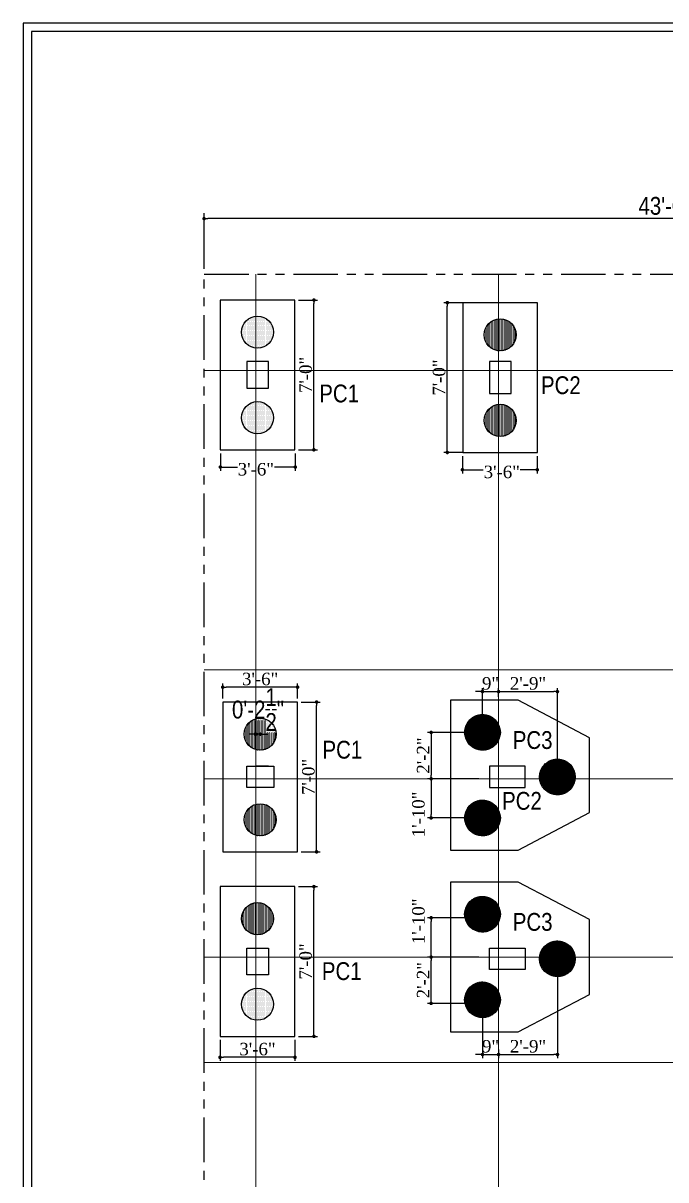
# Model space of a CAD drawing. Header units: inches. Extents: x -159432 to -126829, y -44881 to -40109.
# Drawn here: x -149940 to -149580, y -42296 to -41647 of the extents above; entities that cross this region are included whole.
import ezdxf

# ---------------------------------------------------------------- set-up
doc = ezdxf.new("R2010")
doc.units = ezdxf.units.IN
doc.header["$LTSCALE"] = 10
doc.header["$MEASUREMENT"] = 0
doc.header["$PDMODE"] = 34
for name, pattern in [('HIDDEN', [0.375, 0.25, -0.125]), ('PHANTOMX2', [5, 2.5, -0.5, 0.5, -0.5, 0.5, -0.5]), ('Solid', [0])]:
    doc.linetypes.add(name, pattern=pattern)
doc.layers.get('0').update_dxf_attribs({"color": 140, "lineweight": 25})
doc.layers.get('Defpoints').update_dxf_attribs({"lineweight": 25})
for name, color, linetype, lineweight in [('BOUNDERY', 32, 'PHANTOMX2', 25), ('COLUM', 10, 'Continuous', 25), ('DIM', 6, 'Continuous', 25), ('H', 8, 'Continuous', 15), ('hatch', 141, 'Continuous', 30), ('Layout3', 222, 'HIDDEN', 30), ('line', 134, 'Continuous', 30), ('PILE CAP', 7, 'Continuous', 30), ('wall', 7, 'Continuous', 25)]:
    doc.layers.add(name, color=color, linetype=linetype, lineweight=lineweight)
doc.styles.add('Arial Narrow', font='ARIALN.TTF', dxfattribs={"height": 8})
doc.styles.add('arn', font='ARIALN.TTF')
doc.styles.add('SWISS', font='times.ttf')
doc.dimstyles.new('DIM', dxfattribs={"dimtxt": 10, "dimasz": 2, "dimexe": 3, "dimexo": 3, "dimgap": 2, "dimtad": 1, "dimdec": 1, "dimzin": 1, "dimdsep": 46, "dimlunit": 4, "dimtxsty": 'arn', "dimblk": 'DOT', "dimcen": 0.09, "dimclrd": 256, "dimclre": 256, "dimclrt": 256, "dimaunit": 1, "dimadec": 0, "dimazin": 0, "dimtfac": 1, "dimtdec": 1, "dimtix": 1, "dimtmove": 2, "dimatfit": 3, "dimldrblk": 'OPEN30', "dimfxl": 10, "dimtolj": 1, "dimtzin": 0, "dimlwd": -1, "dimlwe": -1, "dimarcsym": 0})
doc.dimstyles.new('PILE', dxfattribs={"dimtxt": 7, "dimasz": 2, "dimexe": 2, "dimexo": 2, "dimgap": 1, "dimtad": 1, "dimdec": 0, "dimzin": 3, "dimdsep": 46, "dimlunit": 4, "dimtxsty": 'SWISS', "dimblk": 'DOT', "dimcen": 0, "dimdle": 2, "dimclrd": 256, "dimclre": 256, "dimclrt": 256, "dimazin": 1, "dimtfac": 1, "dimtdec": 0, "dimtix": 1, "dimtmove": 2, "dimatfit": 3, "dimldrblk": 'OPEN30', "dimfxl": 2, "dimfrac": 2, "dimtolj": 1, "dimtzin": 0, "dimlwd": -1, "dimlwe": -1, "dimarcsym": 1})

# ---------------------------------------------------------------- blocks, each defined once
blk = doc.blocks.new('_Dot')
at = {"color": 0, "linetype": 'ByBlock', "lineweight": -2}
blk.add_line((-0.5, 0), (-1, 0), dxfattribs=at)
at = {"color": 0, "linetype": 'ByBlock', "const_width": 0.5}
blk.add_lwpolyline([(-0.25, 0, 1), (0.25, 0, 1)], format="xyb", close=True, dxfattribs=at)
blk = doc.blocks.new('*D44')
at = {"layer": 'Defpoints', "color": 0}
for p in [(-149839.06, -41756.67), (-149839.06, -41787.83), (-149323.06, -41787.83)]:
    blk.add_point(p, dxfattribs=at)
at = {"layer": 'DIM'}
for p, q in [((-149839.06, -41784.83), (-149839.06, -41753.67)), ((-149325.06, -41756.67), (-149837.06, -41756.67)), ((-149323.06, -41784.83), (-149323.06, -41753.67))]:
    blk.add_line(p, q, dxfattribs=at)
at = {"layer": 'DIM', "xscale": 2, "yscale": 2, "zscale": 2, "rotation": 180}
blk.add_blockref('_Dot', (-149839.06, -41756.67), dxfattribs=at)
at = {"layer": 'DIM', "xscale": 2, "yscale": 2, "zscale": 2}
blk.add_blockref('_Dot', (-149323.06, -41756.67), dxfattribs=at)
at = {"layer": 'DIM', "insert": (-149581.06, -41749.56), "char_height": 10, "attachment_point": 5, "style": 'arn'}
blk.add_mtext('\\A1;43\'-0"', dxfattribs=at)
blk = doc.blocks.new('_Open30')
at = {"color": 0, "linetype": 'ByBlock', "lineweight": -2}
for p, q in [((-1, 0.27), (0, 0)), ((0, 0), (-1, -0.27)), ((0, 0), (-1, 0))]:
    blk.add_line(p, q, dxfattribs=at)
blk = doc.blocks.new('DOT')
blk.add_line((-0.5, 0), (-1, 0))
at = {"const_width": 0.5}
blk.add_lwpolyline([(-0.25, 0, 1), (0.25, 0, 1)], format="xyb", close=True, dxfattribs=at)
blk = doc.blocks.new('*D50')
at = {"layer": 'Defpoints', "color": 0}
for p in [(-149694.34, -41887.83), (-149652.34, -41887.83), (-149694.34, -41897.54)]:
    blk.add_point(p, dxfattribs=at)
at = {"layer": 'DIM'}
for p, q in [((-149694.34, -41889.83), (-149694.34, -41899.54)), ((-149652.34, -41889.83), (-149652.34, -41899.54)), ((-149692.34, -41897.54), (-149682.63, -41897.54)), ((-149654.34, -41897.54), (-149661.87, -41897.54))]:
    blk.add_line(p, q, dxfattribs=at)
at = {"layer": 'DIM', "xscale": 2, "yscale": 2, "zscale": 2, "rotation": 180}
blk.add_blockref('DOT', (-149694.34, -41897.54), dxfattribs=at)
at = {"layer": 'DIM', "xscale": 2, "yscale": 2, "zscale": 2}
blk.add_blockref('DOT', (-149652.34, -41897.54), dxfattribs=at)
at = {"layer": 'DIM', "insert": (-149672.25, -41898.78), "char_height": 7, "attachment_point": 5, "style": 'SWISS'}
blk.add_mtext('\\A1;3\'-6"', dxfattribs=at)
blk = doc.blocks.new('*D51')
at = {"layer": 'Defpoints', "color": 0}
for p in [(-149702.77, -41803.83), (-149692.16, -41803.83), (-149692.16, -41887.83)]:
    blk.add_point(p, dxfattribs=at)
at = {"layer": 'DIM'}
for p, q in [((-149694.16, -41803.83), (-149704.77, -41803.83)), ((-149702.77, -41885.83), (-149702.77, -41805.83)), ((-149694.16, -41887.83), (-149704.77, -41887.83))]:
    blk.add_line(p, q, dxfattribs=at)
at = {"layer": 'DIM', "xscale": 2, "yscale": 2, "zscale": 2}
for p, rotation in [((-149702.77, -41803.83), 90), ((-149702.77, -41887.83), 270)]:
    blk.add_blockref('DOT', p, dxfattribs=dict(at, rotation=rotation))
at = {"layer": 'DIM', "insert": (-149707.34, -41845.83), "char_height": 7, "attachment_point": 5, "rotation": 90, "style": 'SWISS'}
blk.add_mtext('\\A1;7\'-0"', dxfattribs=at)
blk = doc.blocks.new('*D52')
at = {"layer": 'Defpoints', "color": 0}
for p in [(-149829.97, -41886.33), (-149787.97, -41886.33), (-149787.97, -41896.04)]:
    blk.add_point(p, dxfattribs=at)
at = {"layer": 'DIM'}
for p, q in [((-149829.97, -41888.33), (-149829.97, -41898.04)), ((-149787.97, -41888.33), (-149787.97, -41898.04)), ((-149827.97, -41896.04), (-149820.44, -41896.04)), ((-149789.97, -41896.04), (-149799.68, -41896.04))]:
    blk.add_line(p, q, dxfattribs=at)
at = {"layer": 'DIM', "xscale": 2, "yscale": 2, "zscale": 2, "rotation": 180}
blk.add_blockref('DOT', (-149829.97, -41896.04), dxfattribs=at)
at = {"layer": 'DIM', "xscale": 2, "yscale": 2, "zscale": 2}
blk.add_blockref('DOT', (-149787.97, -41896.04), dxfattribs=at)
at = {"layer": 'DIM', "insert": (-149810.06, -41897.28), "char_height": 7, "attachment_point": 5, "style": 'SWISS'}
blk.add_mtext('\\A1;3\'-6"', dxfattribs=at)
blk = doc.blocks.new('*D53')
at = {"layer": 'Defpoints', "color": 0}
for p in [(-149788.16, -41802.33), (-149777.54, -41802.33), (-149788.16, -41886.33)]:
    blk.add_point(p, dxfattribs=at)
at = {"layer": 'DIM'}
for p, q in [((-149786.16, -41802.33), (-149775.54, -41802.33)), ((-149777.54, -41884.33), (-149777.54, -41804.33)), ((-149786.16, -41886.33), (-149775.54, -41886.33))]:
    blk.add_line(p, q, dxfattribs=at)
at = {"layer": 'DIM', "xscale": 2, "yscale": 2, "zscale": 2}
for p, rotation in [((-149777.54, -41802.33), 90), ((-149777.54, -41886.33), 270)]:
    blk.add_blockref('DOT', p, dxfattribs=dict(at, rotation=rotation))
at = {"layer": 'DIM', "insert": (-149782.11, -41844.33), "char_height": 7, "attachment_point": 5, "rotation": 90, "style": 'SWISS'}
blk.add_mtext('\\A1;7\'-0"', dxfattribs=at)
blk = doc.blocks.new('*D76')
at = {"layer": 'Defpoints', "color": 0}
for p in [(-149786.66, -42027.83), (-149776.04, -42027.83), (-149786.66, -42111.83)]:
    blk.add_point(p, dxfattribs=at)
at = {"layer": 'DIM'}
for p, q in [((-149784.66, -42027.83), (-149774.04, -42027.83)), ((-149776.04, -42109.83), (-149776.04, -42029.83)), ((-149784.66, -42111.83), (-149774.04, -42111.83))]:
    blk.add_line(p, q, dxfattribs=at)
at = {"layer": 'DIM', "xscale": 2, "yscale": 2, "zscale": 2}
for p, rotation in [((-149776.04, -42027.83), 90), ((-149776.04, -42111.83), 270)]:
    blk.add_blockref('DOT', p, dxfattribs=dict(at, rotation=rotation))
at = {"layer": 'DIM', "insert": (-149780.61, -42069.83), "char_height": 7, "attachment_point": 5, "rotation": 90, "style": 'SWISS'}
blk.add_mtext('\\A1;7\'-0"', dxfattribs=at)
blk = doc.blocks.new('*D77')
at = {"layer": 'Defpoints', "color": 0}
for p in [(-149788.16, -42131.33), (-149777.54, -42131.33), (-149788.16, -42215.33)]:
    blk.add_point(p, dxfattribs=at)
at = {"layer": 'DIM'}
for p, q in [((-149786.16, -42131.33), (-149775.54, -42131.33)), ((-149777.54, -42213.33), (-149777.54, -42133.33)), ((-149786.16, -42215.33), (-149775.54, -42215.33))]:
    blk.add_line(p, q, dxfattribs=at)
at = {"layer": 'DIM', "xscale": 2, "yscale": 2, "zscale": 2}
for p, rotation in [((-149777.54, -42131.33), 90), ((-149777.54, -42215.33), 270)]:
    blk.add_blockref('DOT', p, dxfattribs=dict(at, rotation=rotation))
at = {"layer": 'DIM', "insert": (-149782.11, -42173.33), "char_height": 7, "attachment_point": 5, "rotation": 90, "style": 'SWISS'}
blk.add_mtext('\\A1;7\'-0"', dxfattribs=at)
blk = doc.blocks.new('*D78')
at = {"layer": 'Defpoints', "color": 0}
for p in [(-149830.16, -42215.33), (-149788.16, -42215.33), (-149830.16, -42227.07)]:
    blk.add_point(p, dxfattribs=at)
at = {"layer": 'DIM'}
for p, q in [((-149830.16, -42217.33), (-149830.16, -42229.07)), ((-149788.16, -42217.33), (-149788.16, -42229.07)), ((-149790.16, -42227.07), (-149828.16, -42227.07))]:
    blk.add_line(p, q, dxfattribs=at)
at = {"layer": 'DIM', "xscale": 2, "yscale": 2, "zscale": 2, "rotation": 180}
blk.add_blockref('DOT', (-149830.16, -42227.07), dxfattribs=at)
at = {"layer": 'DIM', "xscale": 2, "yscale": 2, "zscale": 2}
blk.add_blockref('DOT', (-149788.16, -42227.07), dxfattribs=at)
at = {"layer": 'DIM', "insert": (-149809.16, -42222.51), "char_height": 7, "attachment_point": 5, "style": 'SWISS'}
blk.add_mtext('\\A1;3\'-6"', dxfattribs=at)
blk = doc.blocks.new('*D79')
at = {"layer": 'Defpoints', "color": 0}
for p in [(-149828.66, -42019.48), (-149828.66, -42027.83), (-149786.66, -42027.83)]:
    blk.add_point(p, dxfattribs=at)
at = {"layer": 'DIM'}
for p, q in [((-149828.66, -42025.83), (-149828.66, -42017.48)), ((-149788.66, -42019.48), (-149826.66, -42019.48)), ((-149786.66, -42025.83), (-149786.66, -42017.48))]:
    blk.add_line(p, q, dxfattribs=at)
at = {"layer": 'DIM', "xscale": 2, "yscale": 2, "zscale": 2, "rotation": 180}
blk.add_blockref('DOT', (-149828.66, -42019.48), dxfattribs=at)
at = {"layer": 'DIM', "xscale": 2, "yscale": 2, "zscale": 2}
blk.add_blockref('DOT', (-149786.66, -42019.48), dxfattribs=at)
at = {"layer": 'DIM', "insert": (-149807.66, -42014.92), "char_height": 7, "attachment_point": 5, "style": 'SWISS'}
blk.add_mtext('\\A1;3\'-6"', dxfattribs=at)
blk = doc.blocks.new('*D497')
at = {"layer": 'Defpoints', "color": 0, "ltscale": 10}
for p in [(-149674.06, -42021.97), (-149674.06, -42026.83), (-149683.06, -42044.83)]:
    blk.add_point(p, dxfattribs=at)
at = {"layer": 'DIM', "ltscale": 10}
for p, q in [((-149685.06, -42021.97), (-149687.06, -42021.97)), ((-149683.06, -42042.83), (-149683.06, -42019.97)), ((-149683.06, -42021.97), (-149674.06, -42021.97)), ((-149674.06, -42024.83), (-149674.06, -42019.97)), ((-149672.06, -42021.97), (-149670.06, -42021.97))]:
    blk.add_line(p, q, dxfattribs=at)
at = {"layer": 'DIM', "ltscale": 10, "xscale": 2, "yscale": 2, "zscale": 2}
blk.add_blockref('_Dot', (-149683.06, -42021.97), dxfattribs=at)
at = {"layer": 'DIM', "ltscale": 10, "xscale": 2, "yscale": 2, "zscale": 2, "rotation": 180}
blk.add_blockref('_Dot', (-149674.06, -42021.97), dxfattribs=at)
at = {"layer": 'DIM', "ltscale": 10, "insert": (-149678.56, -42017.4), "char_height": 7, "attachment_point": 5, "style": 'SWISS'}
blk.add_mtext('\\A1;9"', dxfattribs=at)
blk = doc.blocks.new('*D498')
at = {"layer": 'Defpoints', "color": 0, "ltscale": 10}
for p in [(-149641.06, -42021.97), (-149674.06, -42026.83), (-149641.06, -42069.83)]:
    blk.add_point(p, dxfattribs=at)
at = {"layer": 'DIM', "ltscale": 10}
for p, q in [((-149674.06, -42024.83), (-149674.06, -42019.97)), ((-149672.06, -42021.97), (-149643.06, -42021.97)), ((-149641.06, -42067.83), (-149641.06, -42019.97))]:
    blk.add_line(p, q, dxfattribs=at)
at = {"layer": 'DIM', "ltscale": 10, "xscale": 2, "yscale": 2, "zscale": 2, "rotation": 180}
blk.add_blockref('_Dot', (-149674.06, -42021.97), dxfattribs=at)
at = {"layer": 'DIM', "ltscale": 10, "xscale": 2, "yscale": 2, "zscale": 2}
blk.add_blockref('_Dot', (-149641.06, -42021.97), dxfattribs=at)
at = {"layer": 'DIM', "ltscale": 10, "insert": (-149657.56, -42017.4), "char_height": 7, "attachment_point": 5, "style": 'SWISS'}
blk.add_mtext('\\A1;2\'-9"', dxfattribs=at)
blk = doc.blocks.new('*D499')
at = {"layer": 'Defpoints', "color": 0, "ltscale": 10}
for p in [(-149683.06, -42044.83), (-149711.84, -42070.83), (-149683.06, -42070.83)]:
    blk.add_point(p, dxfattribs=at)
at = {"layer": 'DIM', "ltscale": 10}
for p, q in [((-149685.06, -42044.83), (-149713.84, -42044.83)), ((-149711.84, -42046.83), (-149711.84, -42068.83)), ((-149685.06, -42070.83), (-149713.84, -42070.83))]:
    blk.add_line(p, q, dxfattribs=at)
at = {"layer": 'DIM', "ltscale": 10, "xscale": 2, "yscale": 2, "zscale": 2}
for p, rotation in [((-149711.84, -42044.83), 90), ((-149711.84, -42070.83), 270)]:
    blk.add_blockref('_Dot', p, dxfattribs=dict(at, rotation=rotation))
at = {"layer": 'DIM', "ltscale": 10, "insert": (-149716.34, -42057.83), "char_height": 7, "attachment_point": 5, "rotation": 90, "style": 'SWISS'}
blk.add_mtext('\\A1;2\'-2"', dxfattribs=at)
blk = doc.blocks.new('*D500')
at = {"layer": 'Defpoints', "color": 0, "ltscale": 10}
for p in [(-149683.06, -42070.83), (-149711.84, -42092.83), (-149683.06, -42092.83)]:
    blk.add_point(p, dxfattribs=at)
at = {"layer": 'DIM', "ltscale": 10}
for p, q in [((-149685.06, -42070.83), (-149713.84, -42070.83)), ((-149711.84, -42072.83), (-149711.84, -42090.83)), ((-149685.06, -42092.83), (-149713.84, -42092.83))]:
    blk.add_line(p, q, dxfattribs=at)
at = {"layer": 'DIM', "ltscale": 10, "xscale": 2, "yscale": 2, "zscale": 2}
for p, rotation in [((-149711.84, -42070.83), 90), ((-149711.84, -42092.83), 270)]:
    blk.add_blockref('_Dot', p, dxfattribs=dict(at, rotation=rotation))
at = {"layer": 'DIM', "ltscale": 10, "insert": (-149718.95, -42090.84), "char_height": 7, "attachment_point": 5, "rotation": 90, "style": 'SWISS'}
blk.add_mtext('\\A1;1\'-10"', dxfattribs=at)
blk = doc.blocks.new('*D501')
at = {"layer": 'Defpoints', "color": 0, "ltscale": 10}
for p in [(-149683.06, -42202.65), (-149674.06, -42220.65), (-149674.06, -42225.51)]:
    blk.add_point(p, dxfattribs=at)
at = {"layer": 'DIM', "ltscale": 10}
for p, q in [((-149683.06, -42204.65), (-149683.06, -42227.51)), ((-149674.06, -42222.65), (-149674.06, -42227.51)), ((-149685.06, -42225.51), (-149687.06, -42225.51)), ((-149683.06, -42225.51), (-149674.06, -42225.51)), ((-149672.06, -42225.51), (-149670.06, -42225.51))]:
    blk.add_line(p, q, dxfattribs=at)
at = {"layer": 'DIM', "ltscale": 10, "xscale": 2, "yscale": 2, "zscale": 2}
blk.add_blockref('_Dot', (-149683.06, -42225.51), dxfattribs=at)
at = {"layer": 'DIM', "ltscale": 10, "xscale": 2, "yscale": 2, "zscale": 2, "rotation": 180}
blk.add_blockref('_Dot', (-149674.06, -42225.51), dxfattribs=at)
at = {"layer": 'DIM', "ltscale": 10, "insert": (-149678.56, -42220.94), "char_height": 7, "attachment_point": 5, "style": 'SWISS'}
blk.add_mtext('\\A1;9"', dxfattribs=at)
blk = doc.blocks.new('*D502')
at = {"layer": 'Defpoints', "color": 0, "ltscale": 10}
for p in [(-149641.06, -42177.65), (-149674.06, -42220.65), (-149641.06, -42225.51)]:
    blk.add_point(p, dxfattribs=at)
at = {"layer": 'DIM', "ltscale": 10}
for p, q in [((-149641.06, -42179.65), (-149641.06, -42227.51)), ((-149674.06, -42222.65), (-149674.06, -42227.51)), ((-149672.06, -42225.51), (-149643.06, -42225.51))]:
    blk.add_line(p, q, dxfattribs=at)
at = {"layer": 'DIM', "ltscale": 10, "xscale": 2, "yscale": 2, "zscale": 2, "rotation": 180}
blk.add_blockref('_Dot', (-149674.06, -42225.51), dxfattribs=at)
at = {"layer": 'DIM', "ltscale": 10, "xscale": 2, "yscale": 2, "zscale": 2}
blk.add_blockref('_Dot', (-149641.06, -42225.51), dxfattribs=at)
at = {"layer": 'DIM', "ltscale": 10, "insert": (-149657.56, -42220.94), "char_height": 7, "attachment_point": 5, "style": 'SWISS'}
blk.add_mtext('\\A1;2\'-9"', dxfattribs=at)
blk = doc.blocks.new('*D503')
at = {"layer": 'Defpoints', "color": 0, "ltscale": 10}
for p in [(-149711.84, -42170.83), (-149683.06, -42170.83), (-149683.06, -42196.83)]:
    blk.add_point(p, dxfattribs=at)
at = {"layer": 'DIM', "ltscale": 10}
for p, q in [((-149685.06, -42170.83), (-149713.84, -42170.83)), ((-149711.84, -42194.83), (-149711.84, -42172.83)), ((-149685.06, -42196.83), (-149713.84, -42196.83))]:
    blk.add_line(p, q, dxfattribs=at)
at = {"layer": 'DIM', "ltscale": 10, "xscale": 2, "yscale": 2, "zscale": 2}
for p, rotation in [((-149711.84, -42170.83), 90), ((-149711.84, -42196.83), 270)]:
    blk.add_blockref('_Dot', p, dxfattribs=dict(at, rotation=rotation))
at = {"layer": 'DIM', "ltscale": 10, "insert": (-149716.34, -42183.83), "char_height": 7, "attachment_point": 5, "rotation": 90, "style": 'SWISS'}
blk.add_mtext('\\A1;2\'-2"', dxfattribs=at)
blk = doc.blocks.new('*D504')
at = {"layer": 'Defpoints', "color": 0, "ltscale": 10}
for p in [(-149711.84, -42148.83), (-149683.06, -42148.83), (-149683.06, -42170.83)]:
    blk.add_point(p, dxfattribs=at)
at = {"layer": 'DIM', "ltscale": 10}
for p, q in [((-149685.06, -42148.83), (-149713.84, -42148.83)), ((-149711.84, -42168.83), (-149711.84, -42150.83)), ((-149685.06, -42170.83), (-149713.84, -42170.83))]:
    blk.add_line(p, q, dxfattribs=at)
at = {"layer": 'DIM', "ltscale": 10, "xscale": 2, "yscale": 2, "zscale": 2}
for p, rotation in [((-149711.84, -42148.83), 90), ((-149711.84, -42170.83), 270)]:
    blk.add_blockref('_Dot', p, dxfattribs=dict(at, rotation=rotation))
at = {"layer": 'DIM', "ltscale": 10, "insert": (-149718.95, -42150.81), "char_height": 7, "attachment_point": 5, "rotation": 90, "style": 'SWISS'}
blk.add_mtext('\\A1;1\'-10"', dxfattribs=at)
blk = doc.blocks.new('*D505')
at = {"layer": 'Defpoints', "color": 0}
for p in [(-149810.06, -42045.83), (-149810.06, -42045.83), (-149807.66, -42045.83)]:
    blk.add_point(p, dxfattribs=at)
at = {"layer": 'Layout3'}
for p, q in [((-149812.06, -42045.83), (-149814.06, -42045.83)), ((-149807.66, -42045.83), (-149810.06, -42045.83)), ((-149805.66, -42045.83), (-149803.66, -42045.83))]:
    blk.add_line(p, q, dxfattribs=at)
at = {"layer": 'Layout3', "xscale": 2, "yscale": 2, "zscale": 2}
blk.add_blockref('_Dot', (-149810.06, -42045.83), dxfattribs=at)
at = {"layer": 'Layout3', "xscale": 2, "yscale": 2, "zscale": 2, "rotation": 180}
blk.add_blockref('_Dot', (-149807.66, -42045.83), dxfattribs=at)
at = {"layer": 'Layout3', "insert": (-149808.86, -42032.03), "char_height": 10, "attachment_point": 5, "style": 'arn'}
blk.add_mtext('\\A1;0\'-2{\\H1.000000x;\\S1/2;}"', dxfattribs=at)

msp = doc.modelspace()

# ---------------------------------------------------------------- hatches: boundary and pattern name
at = {"layer": 'DIM'}
h = msp.add_hatch(dxfattribs=at)
h.set_pattern_fill('DOTS', color=256, scale=10, angle=270, style=0)
h.set_pattern_definition([(270, (-59925.6152, 78139.0406), (0.625, -0.3125), [0, -0.625])])
h.paths.add_polyline_path([(-149809.15579, -41811.32783, 1), (-149809.15579, -41829.32783, 1)])
h = msp.add_hatch(dxfattribs=at)
h.set_pattern_fill('DOTS', color=256, scale=10, angle=270, style=0)
h.set_pattern_definition([(270, (-59789.6152, 78137.5406), (0.625, -0.3125), [0, -0.625])])
h.paths.add_polyline_path([(-149673.15579, -41812.82783, 1), (-149673.15579, -41830.82783, 1)])
h = msp.add_hatch(dxfattribs=at)
h.set_pattern_fill('DOTS', color=256, scale=10, angle=270, style=0)
h.set_pattern_definition([(270, (-59925.6152, 78091.0406), (0.625, -0.3125), [0, -0.625])])
h.paths.add_polyline_path([(-149809.15579, -41859.32783, 1), (-149809.15579, -41877.32783, 1)])
h = msp.add_hatch(dxfattribs=at)
h.set_pattern_fill('DOTS', color=256, scale=10, angle=270, style=0)
h.set_pattern_definition([(270, (-59789.6152, 78089.5406), (0.625, -0.3125), [0, -0.625])])
h.paths.add_polyline_path([(-149673.15579, -41860.82783, 1), (-149673.15579, -41878.82783, 1)])
at = {"layer": 'DIM', "ltscale": 10}
h = msp.add_hatch(dxfattribs=at)
h.set_pattern_fill('ANSI31', color=256, style=0)
h.set_pattern_definition([(45, (757.55212, 0), (-0.08838834765, 0.08838834765), [])])
edge = h.paths.add_edge_path()
edge.add_arc((-149641.06129, -42171.82783), 10, 0, 360)
edge = h.paths.add_edge_path()
edge.add_arc((-149683.06129, -42194.82783), 10, 0, 360)
edge = h.paths.add_edge_path()
edge.add_arc((-149683.06129, -42146.82783), 10, 0, 360)
edge = h.paths.add_edge_path()
edge.add_arc((-149641.06129, -42069.82783), 10, 0, 360)
edge = h.paths.add_edge_path()
edge.add_arc((-149683.06129, -42044.82783), 10, 0, 360)
edge = h.paths.add_edge_path()
edge.add_arc((-149683.06129, -42092.82783), 10, 0, 360)
at = {"layer": 'DIM'}
h = msp.add_hatch(dxfattribs=at)
h.set_pattern_fill('DOTS', color=256, scale=10, angle=270, style=0)
h.set_pattern_definition([(270, (-59924.1152, 77913.5406), (0.625, -0.3125), [0, -0.625])])
h.paths.add_polyline_path([(-149807.65579, -42036.82783, 1), (-149807.65579, -42054.82783, 1)])
h = msp.add_hatch(dxfattribs=at)
h.set_pattern_fill('DOTS', color=256, scale=10, angle=270, style=0)
h.set_pattern_definition([(270, (-59924.1152, 77865.5406), (0.625, -0.3125), [0, -0.625])])
h.paths.add_polyline_path([(-149807.65579, -42084.82783, 1), (-149807.65579, -42102.82783, 1)])
h = msp.add_hatch(dxfattribs=at)
h.set_pattern_fill('DOTS', color=256, scale=10, angle=270, style=0)
h.set_pattern_definition([(270, (-59925.6152, 77810.0406), (0.625, -0.3125), [0, -0.625])])
h.paths.add_polyline_path([(-149809.15579, -42140.32783, 1), (-149809.15579, -42158.32783, 1)])
h = msp.add_hatch(dxfattribs=at)
h.set_pattern_fill('DOTS', color=256, scale=10, angle=270, style=0)
h.set_pattern_definition([(270, (-59925.6152, 77762.0406), (0.625, -0.3125), [0, -0.625])])
h.paths.add_polyline_path([(-149809.15579, -42188.32783, 1), (-149809.15579, -42206.32783, 1)])

# ---------------------------------------------------------------- linework, layer by layer
at = {"layer": 'BOUNDERY'}
msp.add_lwpolyline([(-149839.06129, -41787.82783), (-149323.06129, -41787.82783), (-149323.06129, -42435.82783), (-149839.06129, -42435.82783)], close=True, dxfattribs=at)
at = {"layer": 'COLUM'}
for points in [[(-149803.06129, -41851.82783), (-149803.06129, -41836.82783), (-149815.06129, -41836.82783), (-149815.06129, -41851.82783), (-149803.06129, -41851.82783)], [(-149667.06129, -41854.82783), (-149667.06129, -41836.82783), (-149679.06129, -41836.82783), (-149679.06129, -41854.82783), (-149667.06129, -41854.82783)], [(-149800.06129, -42063.82783), (-149800.06129, -42075.82783), (-149815.06129, -42075.82783), (-149815.06129, -42063.82783), (-149800.06129, -42063.82783)], [(-149659.06129, -42075.82783), (-149659.06129, -42063.82783), (-149679.06129, -42063.82783), (-149679.06129, -42075.82783), (-149659.06129, -42075.82783)], [(-149803.06129, -42165.82783), (-149803.06129, -42180.82783), (-149815.06129, -42180.82783), (-149815.06129, -42165.82783), (-149803.06129, -42165.82783)], [(-149659.06129, -42165.82783), (-149659.06129, -42177.82783), (-149679.06129, -42177.82783), (-149679.06129, -42165.82783), (-149659.06129, -42165.82783)]]:
    msp.add_lwpolyline(points, dxfattribs=at)
at = {"layer": 'DIM'}
for centre in [(-149809.15579, -41820.32783), (-149673.15579, -41821.82783), (-149809.15579, -41868.32783), (-149673.15579, -41869.82783), (-149807.65579, -42045.82783), (-149807.65579, -42093.82783), (-149809.15579, -42149.32783), (-149809.15579, -42197.32783)]:
    msp.add_circle(centre, 9, dxfattribs=at)
at = {"layer": 'H'}
for p, q in [((-149810.06129, -42435.82783), (-149810.06129, -41787.82783)), ((-149674.06129, -42435.82783), (-149674.06129, -41787.82783)), ((-149323.06129, -41841.82783), (-149839.06129, -41841.82783)), ((-149323.06129, -42009.71524), (-149839.06129, -42009.71524)), ((-149323.06129, -42070.82783), (-149839.06129, -42070.82783)), ((-149323.06129, -42170.82783), (-149839.06129, -42170.82783)), ((-149323.06129, -42229.94042), (-149839.06129, -42229.94042))]:
    msp.add_line(p, q, dxfattribs=at)
at = {"layer": 'line'}
msp.add_lwpolyline([(-149940.47469, -41647.01408), (-149940.47469, -42730.03665), (-149220.14658, -42730.03665), (-149220.14658, -41647.01408)], close=True, dxfattribs=at)
msp.add_lwpolyline([(-149224.88198, -42660.37008), (-149224.88198, -41651.74948), (-149935.73929, -41651.74948), (-149935.73929, -42660.37008)], dxfattribs=at)
at = {"layer": 'PILE CAP'}
for p, q in [((-149701.06129, -42026.82783), (-149701.06129, -42110.82783)), ((-149663.06129, -42026.82783), (-149701.06129, -42026.82783)), ((-149623.06129, -42047.82783), (-149663.06129, -42026.82783)), ((-149623.06129, -42089.82783), (-149623.06129, -42047.82783)), ((-149663.06129, -42110.82783), (-149623.06129, -42089.82783)), ((-149701.06129, -42110.82783), (-149663.06129, -42110.82783)), ((-149701.06129, -42128.82783), (-149701.06129, -42212.82783)), ((-149663.06129, -42128.82783), (-149701.06129, -42128.82783)), ((-149623.06129, -42149.82783), (-149663.06129, -42128.82783)), ((-149623.06129, -42191.82783), (-149623.06129, -42149.82783)), ((-149663.06129, -42212.82783), (-149623.06129, -42191.82783)), ((-149701.06129, -42212.82783), (-149663.06129, -42212.82783))]:
    msp.add_line(p, q, dxfattribs=at)
for points in [[(-149830.15579, -41802.32783), (-149830.15579, -41886.32783), (-149788.15579, -41886.32783), (-149788.15579, -41802.32783)], [(-149694.15579, -41803.82783), (-149694.15579, -41887.82783), (-149652.15579, -41887.82783), (-149652.15579, -41803.82783)], [(-149828.65579, -42027.82783), (-149828.65579, -42111.82783), (-149786.65579, -42111.82783), (-149786.65579, -42027.82783)], [(-149830.15579, -42131.32783), (-149830.15579, -42215.32783), (-149788.15579, -42215.32783), (-149788.15579, -42131.32783)]]:
    msp.add_lwpolyline(points, close=True, dxfattribs=at)
at = {"layer": 'wall', "linetype": 'Solid', "ltscale": 10}
msp.add_line((-149803.06129, -42063.82783), (-149810.06129, -42063.82783), dxfattribs=at)
at = {"layer": 'wall'}
for centre in [(-149683.06129, -42044.82783), (-149641.06129, -42069.82783), (-149683.06129, -42092.82783), (-149683.06129, -42146.82783), (-149641.06129, -42171.82783), (-149683.06129, -42194.82783)]:
    msp.add_circle(centre, 10, dxfattribs=at)

# ---------------------------------------------------------------- texts
at = {"layer": 'hatch', "color": 7, "style": 'Arial Narrow'}
for s, p in [('PC2', (-149650.29044, -41855.10874)), ('PC1', (-149774.53827, -41859.73689)), ('PC3', (-149666.08308, -42054.12598)), ('PC1', (-149772.73049, -42059.54984)), ('PC2', (-149672.0936, -42088.22956)), ('PC3', (-149666.08308, -42156.12598)), ('PC1', (-149773.07805, -42183.7314))]:
    msp.add_text(s, height=10, dxfattribs=at).set_placement(p)

# ---------------------------------------------------------------- dimensions: what is measured, and where the dimension line sits
at = {"layer": 'DIM'}
dim = msp.add_linear_dim(base=(-149839.06129, -41756.67052), p1=(-149323.06129, -41787.82783), p2=(-149839.06129, -41787.82783), dimstyle='DIM', dxfattribs=at)
dim.commit()
dim.dimension.update_dxf_attribs({"geometry": '*D44', "text_midpoint": (-149581.06129, -41749.56479)})
for base, p1, p2, picture, middle in [((-149777.54225, -41802.32783), (-149788.15579, -41886.32783), (-149788.15579, -41802.32783), '*D53', (-149782.1129, -41844.32783)), ((-149702.76933, -41803.82783), (-149692.15579, -41887.82783), (-149692.15579, -41803.82783), '*D51', (-149707.33999, -41845.82783)), ((-149776.04225, -42027.82783), (-149786.65579, -42111.82783), (-149786.65579, -42027.82783), '*D76', (-149780.6129, -42069.82783)), ((-149777.54225, -42131.32783), (-149788.15579, -42215.32783), (-149788.15579, -42131.32783), '*D77', (-149782.1129, -42173.32783))]:
    dim = msp.add_linear_dim(base=base, p1=p1, p2=p2, angle=90, dimstyle='PILE', override={"dimblk": 'DOT'}, dxfattribs=at)
    dim.commit()
    dim.dimension.update_dxf_attribs({"geometry": picture, "text_midpoint": middle})
dim = msp.add_linear_dim(base=(-149787.9668, -41896.03843), p1=(-149829.9668, -41886.32783), p2=(-149787.9668, -41886.32783), angle=180, dimstyle='PILE', override={"dimblk": 'DOT'}, dxfattribs=at)
dim.commit()
dim.dimension.update_dxf_attribs({"geometry": '*D52', "text_midpoint": (-149810.06129, -41897.28359), "dimtype": 160})
dim = msp.add_linear_dim(base=(-149694.34478, -41897.53843), p1=(-149652.34478, -41887.82783), p2=(-149694.34478, -41887.82783), dimstyle='PILE', override={"dimblk": 'DOT'}, dxfattribs=at)
dim.commit()
dim.dimension.update_dxf_attribs({"geometry": '*D50', "text_midpoint": (-149672.25028, -41898.78359), "dimtype": 160})
for base, p1, p2, picture, middle in [((-149828.65579, -42019.48371), (-149786.65579, -42027.82783), (-149828.65579, -42027.82783), '*D79', (-149807.65579, -42014.92315)), ((-149830.15579, -42227.06829), (-149788.15579, -42215.32783), (-149830.15579, -42215.32783), '*D78', (-149809.15579, -42222.50773))]:
    dim = msp.add_linear_dim(base=base, p1=p1, p2=p2, dimstyle='PILE', override={"dimblk": 'DOT'}, dxfattribs=at)
    dim.commit()
    dim.dimension.update_dxf_attribs({"geometry": picture, "text_midpoint": middle})
at = {"layer": 'DIM', "ltscale": 10}
for base, p1, p2, picture, middle in [((-149674.06129, -42021.97243), (-149683.06129, -42044.82783), (-149674.06129, -42026.82783), '*D497', (-149678.56129, -42017.40177)), ((-149641.06129, -42021.97243), (-149674.06129, -42026.82783), (-149641.06129, -42069.82783), '*D498', (-149657.56129, -42017.40177)), ((-149641.06129, -42225.50769), (-149674.06129, -42220.65228), (-149641.06129, -42177.65228), '*D502', (-149657.56129, -42220.93703)), ((-149674.06129, -42225.50769), (-149683.06129, -42202.65228), (-149674.06129, -42220.65228), '*D501', (-149678.56129, -42220.93703))]:
    dim = msp.add_linear_dim(base=base, p1=p1, p2=p2, dimstyle='PILE', dxfattribs=at)
    dim.commit()
    dim.dimension.update_dxf_attribs({"geometry": picture, "text_midpoint": middle})
for base, p1, p2, angle, picture, middle in [((-149711.8411, -42070.82783), (-149683.06129, -42044.82783), (-149683.06129, -42070.82783), 90, '*D499', (-149716.3411, -42057.82783)), ((-149711.8411, -42170.82783), (-149683.06129, -42196.82783), (-149683.06129, -42170.82783), 270, '*D503', (-149716.3411, -42183.82783))]:
    dim = msp.add_linear_dim(base=base, p1=p1, p2=p2, angle=angle, dimstyle='PILE', dxfattribs=at)
    dim.commit()
    dim.dimension.update_dxf_attribs({"geometry": picture, "text_midpoint": middle})
for base, p1, p2, angle, picture, middle in [((-149711.8411, -42092.82783), (-149683.06129, -42070.82783), (-149683.06129, -42092.82783), 90, '*D500', (-149718.94683, -42090.84309)), ((-149711.8411, -42148.82783), (-149683.06129, -42170.82783), (-149683.06129, -42148.82783), 270, '*D504', (-149718.94683, -42150.81257))]:
    dim = msp.add_linear_dim(base=base, p1=p1, p2=p2, angle=angle, dimstyle='PILE', dxfattribs=at)
    dim.commit()
    dim.dimension.update_dxf_attribs({"geometry": picture, "text_midpoint": middle, "dimtype": 160})
at = {"layer": 'Layout3'}
dim = msp.add_linear_dim(base=(-149810.06129, -42045.82783), p1=(-149807.65579, -42045.82783), p2=(-149810.06129, -42045.82783), dimstyle='DIM', dxfattribs=at)
dim.commit()
dim.dimension.update_dxf_attribs({"geometry": '*D505', "text_midpoint": (-149808.85854, -42032.03497)})

doc.saveas('drawing.dxf')
